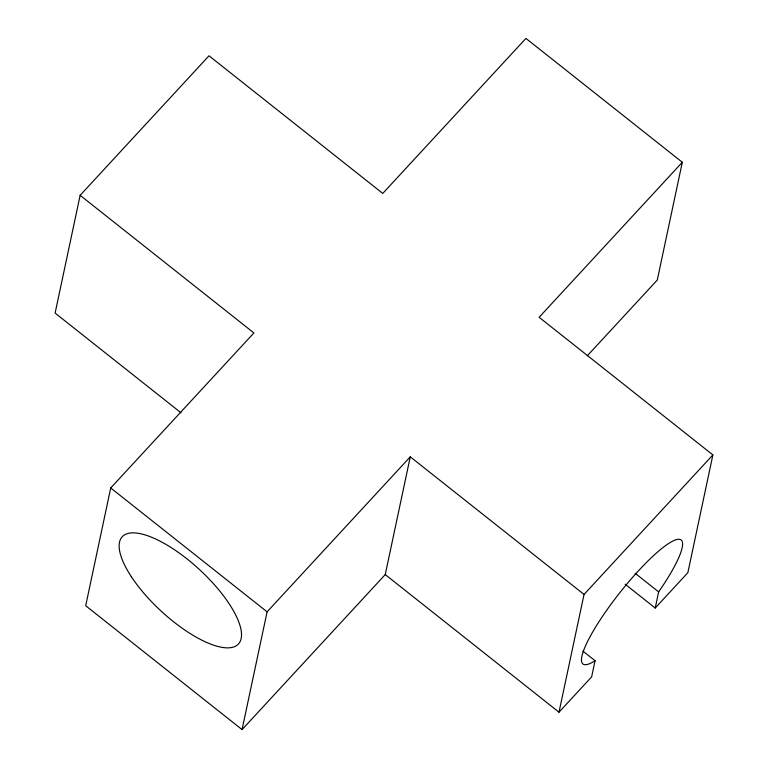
<?xml version="1.0" encoding="UTF-8"?>
<svg xmlns="http://www.w3.org/2000/svg" width="768" height="768" viewBox="0 0 768 768"><rect width="100%" height="100%" fill="white"/><g stroke="black" fill="none" stroke-linecap="round" stroke-linejoin="round"><path stroke-width="1.15" d="M587.318 355.776L657.283 280.032L682.31 162.269L525.936 38.4L382.752 193.421L209.002 55.795L80.141 195.322L55.114 313.085L180.97 412.771M80.141 195.322L253.901 332.947L110.717 487.968L85.69 605.731L242.064 729.6L385.248 574.579L410.275 456.816L584.035 594.442L558.998 712.205L385.248 574.579M242.064 729.6L267.101 611.837L410.275 456.816M625.162 584.218L655.219 608.026L658.646 591.888A79.085 15.35 -51.6 0 0 673.171 540.883A79.085 15.35 -51.6 0 0 600.029 620.083A79.085 15.35 -51.6 0 0 595.066 660.73L591.638 676.867L558.998 712.205M682.31 162.269L539.136 317.29L712.886 454.915L687.859 572.678L655.219 608.026M584.035 594.442L712.886 454.915M635.203 573.322L658.646 591.888M582.874 651.072L595.066 660.73M110.717 487.968L267.101 611.837M131.357 576.71A79.085 28.272 42.7 0 0 236.563 645.59A79.085 28.272 42.7 0 0 173.011 548.774A79.085 28.272 42.7 0 0 131.357 576.71"/></g></svg>
